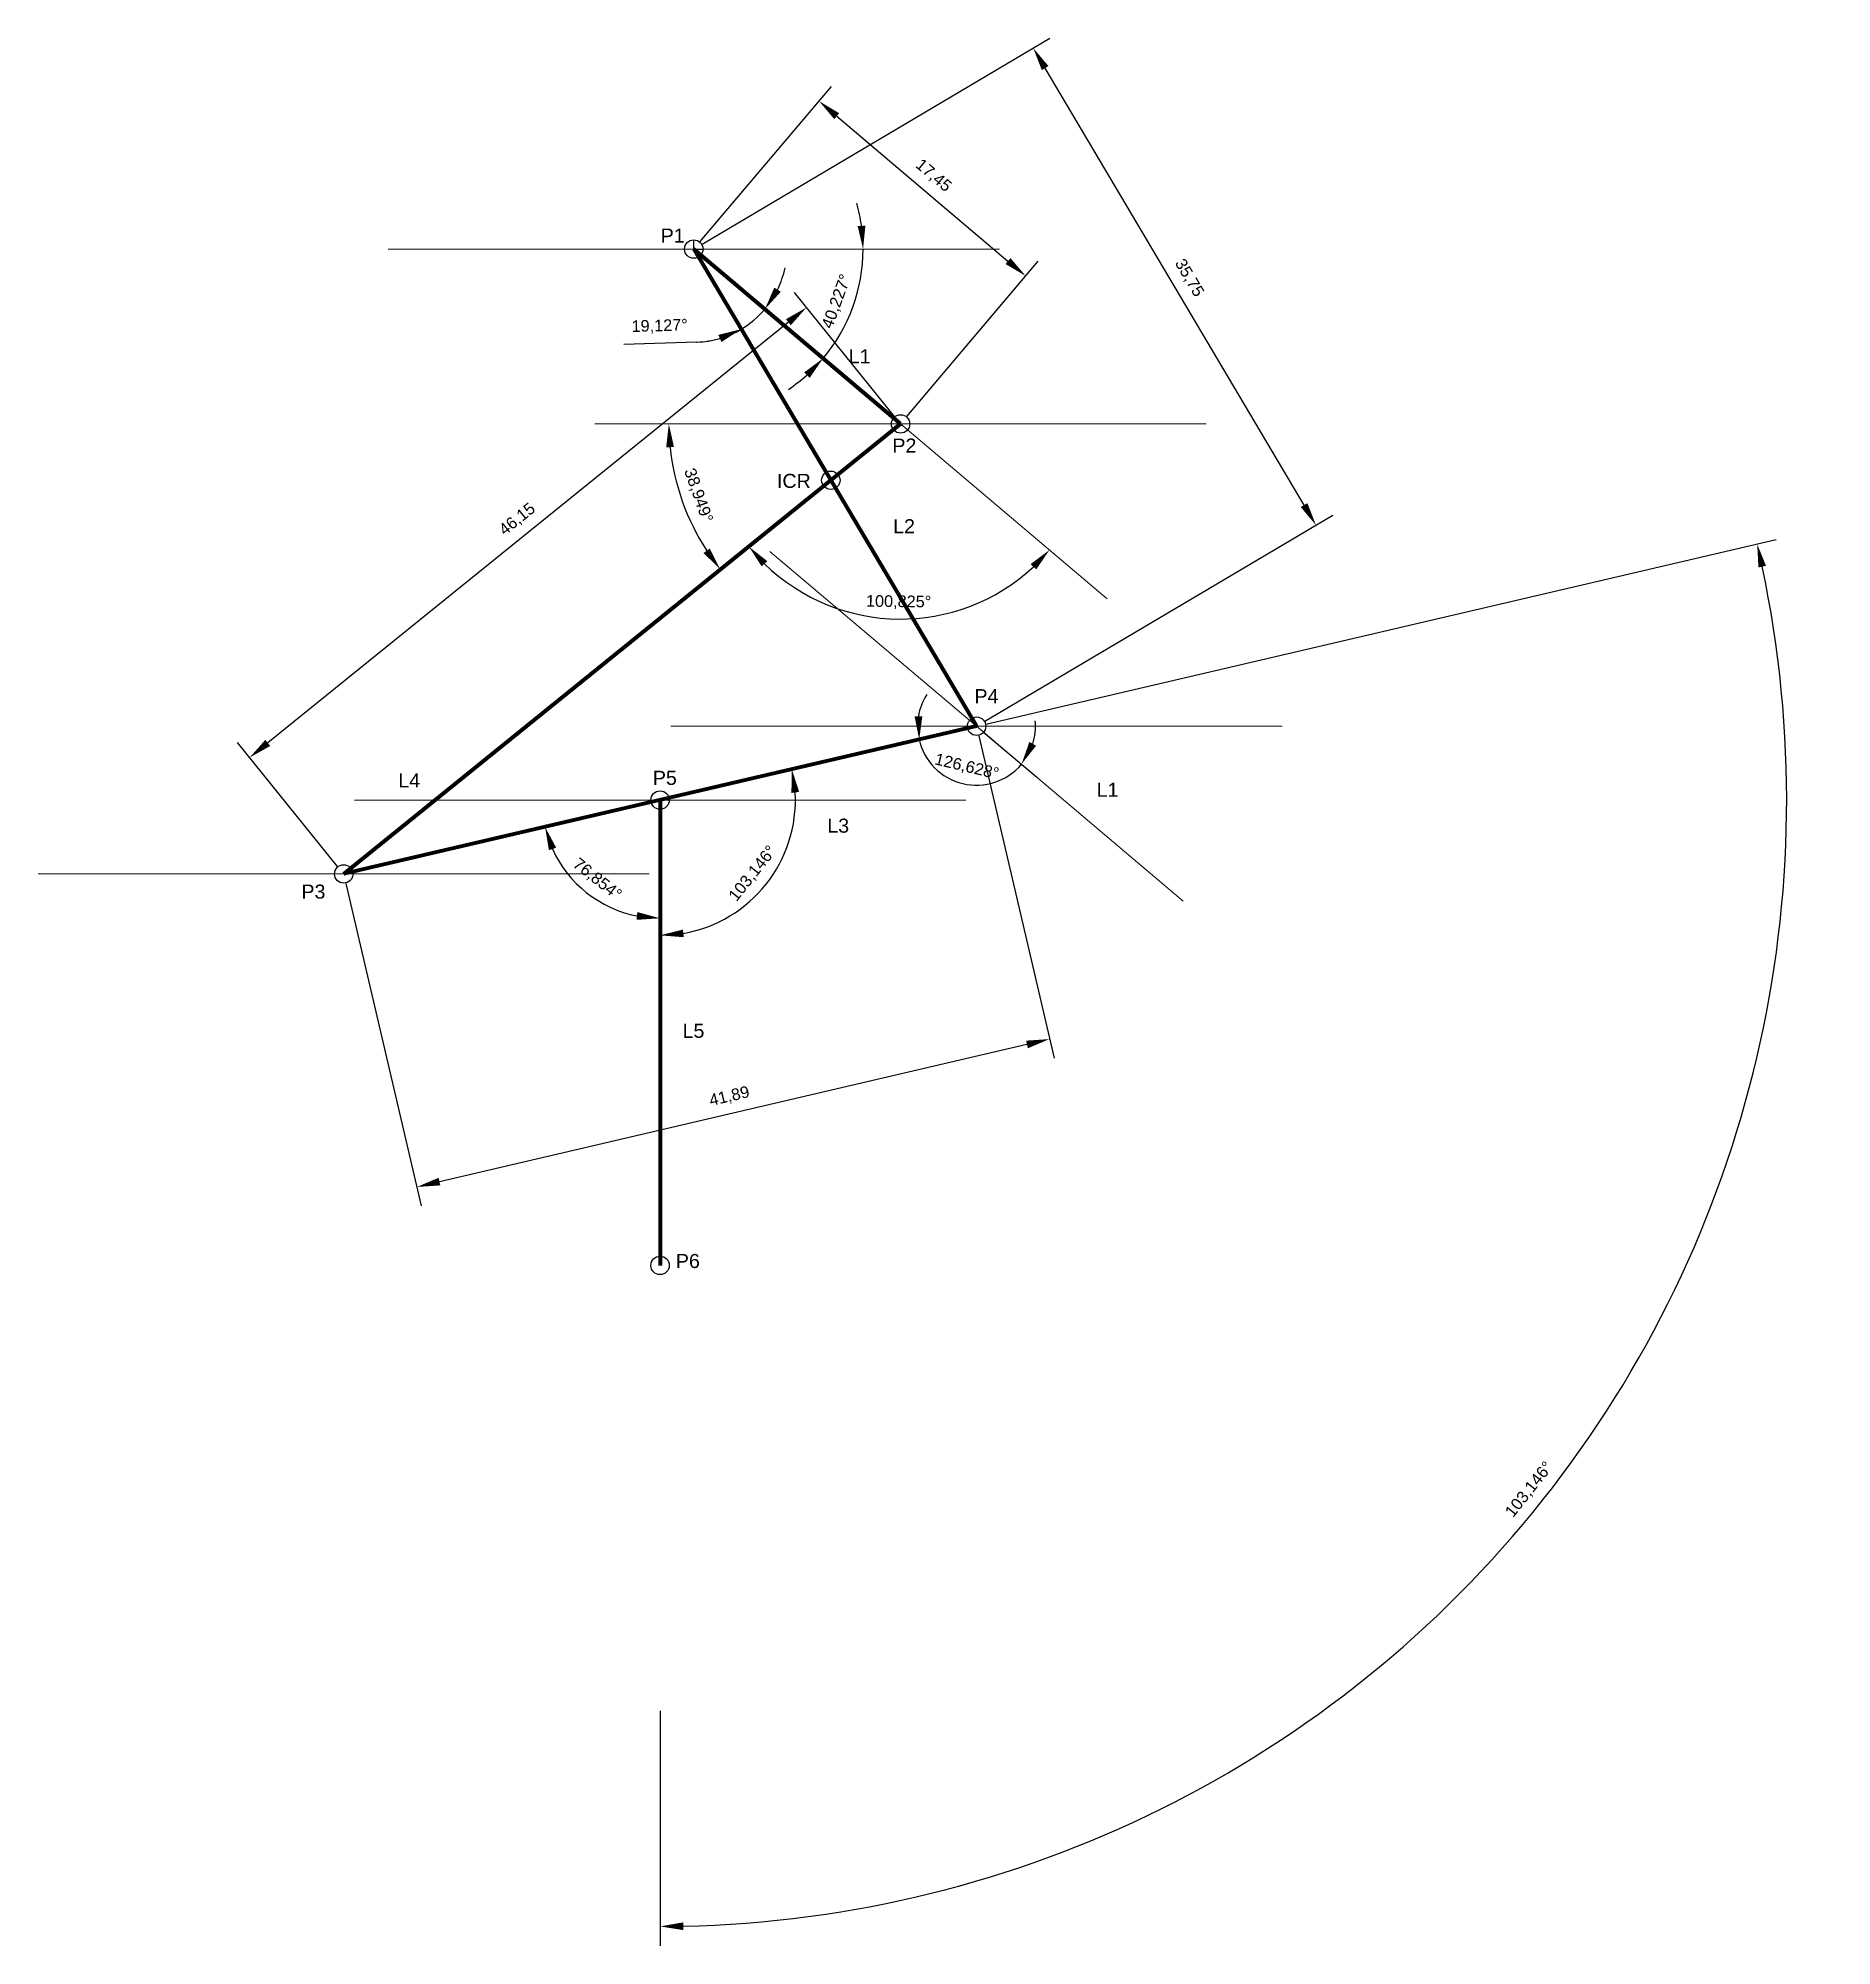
# Model space of a CAD drawing. Header units: millimetres. Extents: x -361 to 73, y -165 to 14.
# Drawn here: x -42.3 to 73.4, y -109.4 to 13.6 of the extents above.
import ezdxf

# ---------------------------------------------------------------- set-up
doc = ezdxf.new("R2010")
doc.units = ezdxf.units.MM
doc.styles.get("Standard").update_dxf_attribs({"font": 'arial.ttf'})
doc.dimstyles.new('ISO-25', dxfattribs={"dimtxt": 2.5, "dimasz": 2.5, "dimexe": 1.25, "dimexo": 0.625, "dimtad": 1, "dimtxsty": 'Standard', "dimcen": 2.5, "dimadec": 0, "dimazin": 0, "dimtfac": 1, "dimtmove": 0, "dimatfit": 3, "dimfxl": 1, "dimarcsym": 0})

# ---------------------------------------------------------------- blocks, each defined once
blk = doc.blocks.new('*D8')
at = {"color": 0, "lineweight": -2, "transparency": 16777216}
blk.add_arc((13.33, -11.27), 14.93, 185.7573, 213.1915, dxfattribs=at)
at = {"color": 0, "transparency": 16777216}
for points in [[(-1.78, -12.78), (-1.28, -12.76), (-1.61, -11.27)], [(1.03, -19.3), (0.63, -19.59), (1.71, -20.66)]]:
    blk.add_solid(points, dxfattribs=at)
at = {"layer": 'Defpoints', "color": 0, "transparency": 16777216}
for p in [(-6.37, -11.27, 71.62), (13.33, -11.27, 71.62), (33.02, -11.27, 71.62), (-1.23, -14.63), (-22.56, -40.28, 71.62)]:
    blk.add_point(p, dxfattribs=at)
at = {"color": 0, "lineweight": 5, "transparency": 16777216, "insert": (0.26, -15.89), "char_height": 0.75, "attachment_point": 5, "rotation": 289.4744}
blk.add_mtext('38,949°', dxfattribs=at)
blk = doc.blocks.new('*D9')
at = {"color": 0, "lineweight": -2, "transparency": 16777216}
for start, end in [(7.8815, 15.763), (319.7735, 0), (304.0105, 311.892)]:
    blk.add_arc((0, 0), 10.91, start, end, dxfattribs=at)
at = {"color": 0, "transparency": 16777216}
for points in [[(11.06, 1.51), (10.56, 1.48), (10.91, 0)], [(7.11, -7.95), (7.47, -8.3), (8.33, -7.05)]]:
    blk.add_solid(points, dxfattribs=at)
at = {"layer": 'Defpoints', "color": 0, "transparency": 16777216}
for p in [(0, 0, 71.62), (19.7, 0, 71.62), (-19.7, 0, 71.62), (9.74, -4.92), (13.33, -11.27, 71.62)]:
    blk.add_point(p, dxfattribs=at)
at = {"color": 0, "lineweight": 5, "transparency": 16777216, "insert": (9.24, -3.38), "char_height": 0.75, "attachment_point": 5, "rotation": 69.8867}
blk.add_mtext('40,227°', dxfattribs=at)
blk = doc.blocks.new('*D10')
at = {"color": 0, "lineweight": -2, "transparency": 16777216}
blk.add_line((0.18, -6), (-4.51, -6.14), dxfattribs=at)
for start, end in [(334.1321, 348.4907), (300.646, 319.7735), (271.697, 300.646), (271.9288, 286.2874)]:
    blk.add_arc((0, 0), 6, start, end, dxfattribs=at)
at = {"color": 0, "transparency": 16777216}
for points in [[(5.61, -2.75), (5.19, -2.48), (4.58, -3.88)], [(1.58, -5.53), (1.78, -5.99), (3.06, -5.16)]]:
    blk.add_solid(points, dxfattribs=at)
at = {"layer": 'Defpoints', "color": 0, "transparency": 16777216}
for p in [(0, 0, 71.62), (0, 0, 71.62), (4.12, -4.36), (13.33, -11.27, 71.62), (18.22, -30.76, 71.62)]:
    blk.add_point(p, dxfattribs=at)
at = {"color": 0, "lineweight": 5, "transparency": 16777216, "insert": (-2.2, -4.99), "char_height": 0.75, "attachment_point": 5, "rotation": 1.697}
blk.add_mtext('19,127°', dxfattribs=at)
blk = doc.blocks.new('*D11')
at = {"color": 0, "lineweight": -2, "transparency": 16777216}
blk.add_arc((13.33, -11.27), 12.58, 225.7871, 312.9353, dxfattribs=at)
at = {"color": 0, "transparency": 16777216}
for points in [[(4.37, -20.45), (4.74, -20.12), (3.55, -19.18)], [(21.71, -20.31), (22.07, -20.65), (22.93, -19.39)]]:
    blk.add_solid(points, dxfattribs=at)
at = {"layer": 'Defpoints', "color": 0, "transparency": 16777216}
for p in [(13.33, -11.27, 71.62), (13.33, -11.27, 71.62), (9.56, -23.27), (26.65, -22.54, 71.62), (-22.56, -40.28, 71.62)]:
    blk.add_point(p, dxfattribs=at)
at = {"color": 0, "lineweight": 5, "transparency": 16777216, "insert": (13.2, -22.77), "char_height": 0.75, "attachment_point": 5, "rotation": 359.3612}
blk.add_mtext('100,825°', dxfattribs=at)
blk = doc.blocks.new('*D13')
at = {"color": 0, "lineweight": -2, "transparency": 16777216}
for p, q in [((18.83, -30.62), (69.76, -18.72)), ((-2.17, -94.23), (-2.17, -109.38))]:
    blk.add_line(p, q, dxfattribs=at)
blk.add_arc((-2.17, -35.52), 72.61, 271.1836, 11.9619, dxfattribs=at)
at = {"color": 0, "transparency": 16777216}
for points in [[(68.62, -20.52), (69.11, -20.42), (68.54, -19.01)], [(-0.67, -108.37), (-0.67, -107.87), (-2.17, -108.13)]]:
    blk.add_solid(points, dxfattribs=at)
at = {"layer": 'Defpoints', "color": 0, "transparency": 16777216}
for p in [(18.22, -30.76, 71.62), (-2.17, -35.52, 71.62), (-22.56, -40.28, 71.62), (-2.17, -93.6, 71.62), (38.83, -95.45)]:
    blk.add_point(p, dxfattribs=at)
at = {"color": 0, "lineweight": 5, "transparency": 16777216, "insert": (53.87, -79.98), "char_height": 0.75, "attachment_point": 5, "rotation": 51.5728}
blk.add_mtext('103,146°', dxfattribs=at)
blk = doc.blocks.new('*D14')
at = {"color": 0, "lineweight": -2, "transparency": 16777216}
blk.add_line((18.7, -31.16), (22.08, -34.02), dxfattribs=at)
for start, end in [(147.577, 170.3613), (342.5578, 5.342), (193.1455, 319.7735)]:
    blk.add_arc((18.22, -30.76), 3.8, start, end, dxfattribs=at)
at = {"color": 0, "transparency": 16777216}
for points in [[(14.73, -30.11), (14.23, -30.13), (14.53, -31.62)], [(22.06, -32.02), (21.63, -31.77), (21.12, -33.21)]]:
    blk.add_solid(points, dxfattribs=at)
at = {"layer": 'Defpoints', "color": 0, "transparency": 16777216}
for p in [(4.9, -19.49, 71.62), (18.22, -30.76, 71.62), (18.22, -30.76, 71.62), (16.06, -33.88), (-22.56, -40.28, 71.62)]:
    blk.add_point(p, dxfattribs=at)
at = {"color": 0, "lineweight": 5, "transparency": 16777216, "insert": (17.59, -33.4), "char_height": 0.75, "attachment_point": 5, "rotation": 346.4595}
blk.add_mtext('126,628°', dxfattribs=at)
blk = doc.blocks.new('*D15')
at = {"color": 0, "lineweight": -2, "transparency": 16777216}
for p, q in [((0.4, 0.48), (8.87, 10.49)), ((9.21, 8.57), (20.25, -0.77)), ((13.73, -10.8), (22.2, -0.78))]:
    blk.add_line(p, q, dxfattribs=at)
at = {"color": 0, "transparency": 16777216}
for points in [[(9.37, 8.76), (9.05, 8.38), (8.07, 9.54)], [(20.41, -0.58), (20.09, -0.96), (21.39, -1.73)]]:
    blk.add_solid(points, dxfattribs=at)
at = {"layer": 'Defpoints', "color": 0, "transparency": 16777216}
for p in [(0, 0, 71.62), (21.39, -1.73), (13.33, -11.27, 71.62)]:
    blk.add_point(p, dxfattribs=at)
at = {"color": 0, "lineweight": 5, "transparency": 16777216, "insert": (15.43, 4.72), "char_height": 0.75, "attachment_point": 5, "rotation": 319.7735}
blk.add_mtext('17,45', dxfattribs=at)
blk = doc.blocks.new('*D16')
at = {"color": 0, "lineweight": -2, "transparency": 16777216}
for p, q in [((12.93, -10.79), (6.48, -2.8)), ((6.1, -4.71), (-27.46, -31.84)), ((-22.96, -39.8), (-29.41, -31.81))]:
    blk.add_line(p, q, dxfattribs=at)
at = {"color": 0, "transparency": 16777216}
for points in [[(5.94, -4.52), (6.25, -4.91), (7.26, -3.77)], [(-27.62, -31.64), (-27.3, -32.03), (-28.63, -32.78)]]:
    blk.add_solid(points, dxfattribs=at)
at = {"layer": 'Defpoints', "color": 0, "transparency": 16777216}
for p in [(13.33, -11.27, 71.62), (-28.63, -32.78), (-22.56, -40.28, 71.62)]:
    blk.add_point(p, dxfattribs=at)
at = {"color": 0, "lineweight": 5, "transparency": 16777216, "insert": (-11.36, -17.44), "char_height": 0.75, "attachment_point": 5, "rotation": 38.9488}
blk.add_mtext('46,15', dxfattribs=at)
blk = doc.blocks.new('*D17')
at = {"color": 0, "lineweight": -2, "transparency": 16777216}
for p, q in [((0.54, 0.32), (22.95, 13.6)), ((39.34, -16.51), (22.64, 11.67)), ((18.76, -30.44), (41.18, -17.16))]:
    blk.add_line(p, q, dxfattribs=at)
at = {"color": 0, "transparency": 16777216}
for points in [[(22.86, 11.8), (22.43, 11.54), (21.88, 12.96)], [(39.55, -16.38), (39.12, -16.63), (40.1, -17.8)]]:
    blk.add_solid(points, dxfattribs=at)
at = {"layer": 'Defpoints', "color": 0, "transparency": 16777216}
for p in [(21.88, 12.96), (0, 0, 71.62), (18.22, -30.76, 71.62)]:
    blk.add_point(p, dxfattribs=at)
at = {"color": 0, "lineweight": 5, "transparency": 16777216, "insert": (31.91, -1.87), "char_height": 0.75, "attachment_point": 5, "rotation": 300.646}
blk.add_mtext('35,75', dxfattribs=at)
blk = doc.blocks.new('*D18')
at = {"color": 0, "lineweight": -2, "transparency": 16777216}
for p, q in [((18.37, -31.37), (23.22, -52.15)), ((-22.42, -40.89), (-17.57, -61.67)), ((21.47, -51.27), (-16.39, -60.12))]:
    blk.add_line(p, q, dxfattribs=at)
at = {"color": 0, "transparency": 16777216}
for points in [[(21.42, -51.03), (21.53, -51.52), (22.93, -50.93)], [(-16.45, -59.87), (-16.34, -60.36), (-17.85, -60.46)]]:
    blk.add_solid(points, dxfattribs=at)
at = {"layer": 'Defpoints', "color": 0, "transparency": 16777216}
for p in [(18.22, -30.76, 71.62), (-22.56, -40.28, 71.62), (-17.85, -60.46)]:
    blk.add_point(p, dxfattribs=at)
at = {"color": 0, "lineweight": 5, "transparency": 16777216, "insert": (2.3, -54.65), "char_height": 0.75, "attachment_point": 5, "rotation": 13.1455}
blk.add_mtext('41,89', dxfattribs=at)
blk = doc.blocks.new('*D20')
at = {"color": 0, "lineweight": -2, "transparency": 16777216}
blk.add_arc((-2.17, -35.52), 8.72, 279.8643, 3.2812, dxfattribs=at)
at = {"color": 0, "transparency": 16777216}
for points in [[(6.29, -35.06), (6.79, -34.99), (6.32, -33.54)], [(-0.65, -44.36), (-0.7, -43.87), (-2.17, -44.24)]]:
    blk.add_solid(points, dxfattribs=at)
at = {"layer": 'Defpoints', "color": 0, "transparency": 16777216}
for p in [(18.22, -30.76), (-2.17, -35.52), (-22.56, -40.28), (2.76, -42.72), (-2.17, -93.6)]:
    blk.add_point(p, dxfattribs=at)
at = {"color": 0, "lineweight": 5, "transparency": 16777216, "insert": (3.82, -40.27), "char_height": 0.75, "attachment_point": 5, "rotation": 51.5728}
blk.add_mtext('103,146°', dxfattribs=at)
blk = doc.blocks.new('*D21')
at = {"color": 0, "lineweight": -2, "transparency": 16777216}
blk.add_arc((-2.17, -35.52), 7.62, 204.444, 258.7015, dxfattribs=at)
at = {"color": 0, "transparency": 16777216}
for points in [[(-9.34, -38.75), (-8.87, -38.59), (-9.59, -37.25)], [(-3.64, -42.74), (-3.69, -43.24), (-2.17, -43.14)]]:
    blk.add_solid(points, dxfattribs=at)
at = {"layer": 'Defpoints', "color": 0, "transparency": 16777216}
for p in [(18.22, -30.76), (-2.17, -35.52), (-22.56, -40.28), (-8.11, -40.29), (-2.17, -93.6)]:
    blk.add_point(p, dxfattribs=at)
at = {"color": 0, "lineweight": 5, "transparency": 16777216, "insert": (-6.24, -40.65), "char_height": 0.75, "attachment_point": 5, "rotation": 321.5728}
blk.add_mtext('76,854°', dxfattribs=at)

msp = doc.modelspace()

# ---------------------------------------------------------------- hatches: boundary and pattern name
h = msp.add_hatch()
h.set_pattern_fill('ANGLE', color=256)
h.set_pattern_definition([(0, (0, 0), (0, 6.985), [5.08, -1.905]), (90, (0, 0), (-6.985, 4e-16), [5.08, -1.905])])
h.paths.add_polyline_path([(0.419, 0.419, 0.6681786), (-0.593, 0), (0, 0)])
h.paths.add_polyline_path([(0, 0), (-0.593, 0, 0.5811148), (0.302, -0.51)])
h.paths.add_polyline_path([(0, 0), (0.302, -0.51, 0.0836537), (0.452, -0.383)])
h.paths.add_polyline_path([(0.593, 0), (0, 0), (0.452, -0.383, 0.1773462)])
h.paths.add_polyline_path([(0.419, 0.419), (0, 0), (0.593, 0, 0.1989124)])
h = msp.add_hatch()
h.set_pattern_fill('ANGLE', color=256)
h.set_pattern_definition([(0, (4.478, 1.4805), (0, 6.985), [5.08, -1.905]), (90, (4.478, 1.4805), (-6.985, 4e-16), [5.08, -1.905])])
h.paths.add_polyline_path([(0.593, 0, 1), (-0.593, 0, 1)])
h = msp.add_hatch()
h.set_pattern_fill('ANGLE', color=256)
h.set_pattern_definition([(0, (17.8044, -9.792), (0, 6.985), [5.08, -1.905]), (90, (17.8044, -9.792), (-6.985, 4e-16), [5.08, -1.905])])
h.paths.add_polyline_path([(13.919, -11.272, 1), (12.734, -11.272, 1)])
h = msp.add_hatch()
h.set_pattern_fill('ANGLE', color=256)
h.set_pattern_definition([(0, (13.309, -13.425), (0, 6.985), [5.08, -1.905]), (90, (13.309, -13.425), (-6.985, 4e-16), [5.08, -1.905])])
h.paths.add_polyline_path([(9.424, -14.906, 1), (8.239, -14.906, 1)])
h = msp.add_hatch()
h.set_pattern_fill('ANGLE', color=256)
h.set_pattern_definition([(0, (22.701, -29.277), (0, 6.985), [5.08, -1.905]), (90, (22.701, -29.277), (-6.985, 4e-16), [5.08, -1.905])])
h.paths.add_polyline_path([(18.816, -30.757, 1), (17.631, -30.757, 1)])
h = msp.add_hatch()
h.set_pattern_fill('ANGLE', color=256)
h.set_pattern_definition([(0, (2.3074, -34.04), (0, 6.985), [5.08, -1.905]), (90, (2.3074, -34.04), (-6.985, 4e-16), [5.08, -1.905])])
h.paths.add_polyline_path([(-1.578, -35.52, 1), (-2.763, -35.52, 1)])
h = msp.add_hatch()
h.set_pattern_fill('ANGLE', color=256)
h.set_pattern_definition([(0, (-18.0864, -38.8025), (0, 6.985), [5.08, -1.905]), (90, (-18.0864, -38.8025), (-6.985, 4e-16), [5.08, -1.905])])
h.paths.add_polyline_path([(-21.972, -40.283, 1), (-23.157, -40.283, 1)])
h = msp.add_hatch()
h.set_pattern_fill('ANGLE', color=256)
h.set_pattern_definition([(0, (2.3074, -64.04), (0, 6.985), [5.08, -1.905]), (90, (2.3074, -64.04), (-6.985, 4e-16), [5.08, -1.905])])
h.paths.add_polyline_path([(-1.578, -65.52, 1), (-2.763, -65.52, 1)])

# ---------------------------------------------------------------- linework, layer by layer
at = {"lineweight": 5}
for p, q in [((-19.695, 0), (19.695, 0)), ((-6.369, -11.272), (33.021, -11.272)), ((26.653, -22.544), (13.326, -11.272)), ((18.223, -30.757), (4.897, -19.485)), ((-1.472, -30.757), (37.918, -30.757)), ((31.55, -42.029), (18.223, -30.757)), ((-21.866, -35.52), (17.524, -35.52)), ((-42.259, -40.283), (-2.869, -40.283))]:
    msp.add_line(p, q, dxfattribs=at)
at = {"color": 9, "lineweight": 70, "true_color": 0xafd9aa}
for p, q in [((0, 0), (18.223, -30.757)), ((13.326, -11.272), (0, 0)), ((-22.564, -40.283), (13.326, -11.272)), ((18.223, -30.757), (-22.564, -40.283)), ((-2.171, -35.52), (-2.171, -65.52))]:
    msp.add_line(p, q, dxfattribs=at)
for centre in [(0, 0), (13.326, -11.272), (8.831, -14.906), (18.223, -30.757), (-2.171, -35.52), (-22.564, -40.283), (-2.171, -65.52)]:
    msp.add_circle(centre, 0.593)

# ---------------------------------------------------------------- texts
for s, p in [('P1', (-2.133, 0.416, -71.623)), ('L1', (9.98, -7.367, -71.623)), ('P2', (12.799, -13.117, -71.623)), ('ICR', (5.359, -15.396)), ('L2', (12.848, -18.318, -71.623)), ('P4', (18.088, -29.275, -143.246)), ('L4', (-19.046, -34.707, -71.623)), ('P5', (-2.64, -34.54, -71.623)), ('L1', (25.964, -35.31, -71.623)), ('L3', (8.603, -37.622, -71.623)), ('P3', (-25.292, -41.874, -71.623)), ('L5', (-0.725, -50.848, -71.623)), ('P6', (-1.158, -65.687, -71.623))]:
    msp.add_text(s, height=0.9059).set_placement(p)

# ---------------------------------------------------------------- dimensions: what is measured, and where the dimension line sits
at = {"lineweight": 5}
for p1, p2, distance, picture, middle in [((18.223, -30.757), (0, 0), -25.428, '*D17', (31.914, -1.869, -71.623)), ((0, 0), (13.326, -11.272), 12.492, '*D15', (15.425, 4.723, -71.623)), ((13.326, -11.272), (-22.564, -40.283), -9.646, '*D16', (-11.359, -17.439, -71.623)), ((18.2231, -30.7572), (-22.5644, -40.283), 20.7175, '*D18', (2.2964, -54.6472, -71.6231))]:
    dim = msp.add_aligned_dim(p1=p1, p2=p2, distance=distance, dimstyle='ISO-25', override={"dimtxt": 0.75, "dimasz": 1.5, "dimadec": 3}, dxfattribs=at)
    dim.commit()
    dim.dimension.update_dxf_attribs({"geometry": picture, "text_midpoint": middle})
for base, line1, line2, picture, middle in [((9.739, -4.923), ((-19.695, 0), (19.695, 0)), ((13.326, -11.272), (0, 0)), '*D9', (9.237, -3.383, -71.623)), ((4.123, -4.36), ((13.326, -11.272), (0, 0)), ((0, 0), (18.223, -30.757)), '*D10', (-2.198, -4.993, -71.623)), ((-1.2258, -14.6273), ((-6.3687, -11.2722), (33.0215, -11.2722)), ((-22.5644, -40.283), (13.3264, -11.2722)), '*D8', (0.2609, -15.8924, -71.6231)), ((9.5568, -23.2696), ((26.6528, -22.5445), (13.3264, -11.2722)), ((-22.5644, -40.283), (13.3264, -11.2722)), '*D11', (13.1982, -22.7714, -71.6231)), ((38.835, -95.448), ((18.223, -30.757), (-22.564, -40.283)), ((-2.171, -93.603), (-2.171, -35.52)), '*D13', (53.872, -79.983, -71.623)), ((16.0646, -33.881), ((18.2231, -30.7572), (-22.5644, -40.283)), ((18.2231, -30.7572), (4.8968, -19.485)), '*D14', (17.586, -33.4029, -71.6231)), ((2.756, -42.719), ((18.223, -30.757), (-22.564, -40.283)), ((-2.171, -93.603), (-2.171, -35.52)), '*D20', (3.821, -40.273)), ((-8.111, -40.29), ((-2.171, -93.603), (-2.171, -35.52)), ((18.223, -30.757), (-22.564, -40.283)), '*D21', (-6.237, -40.646))]:
    dim = msp.add_angular_dim_2l(base=base, line1=line1, line2=line2, dimstyle='ISO-25', override={"dimtxt": 0.75, "dimasz": 1.5, "dimadec": 3}, dxfattribs=at)
    dim.commit()
    dim.dimension.update_dxf_attribs({"geometry": picture, "text_midpoint": middle})

doc.saveas('drawing.dxf')
